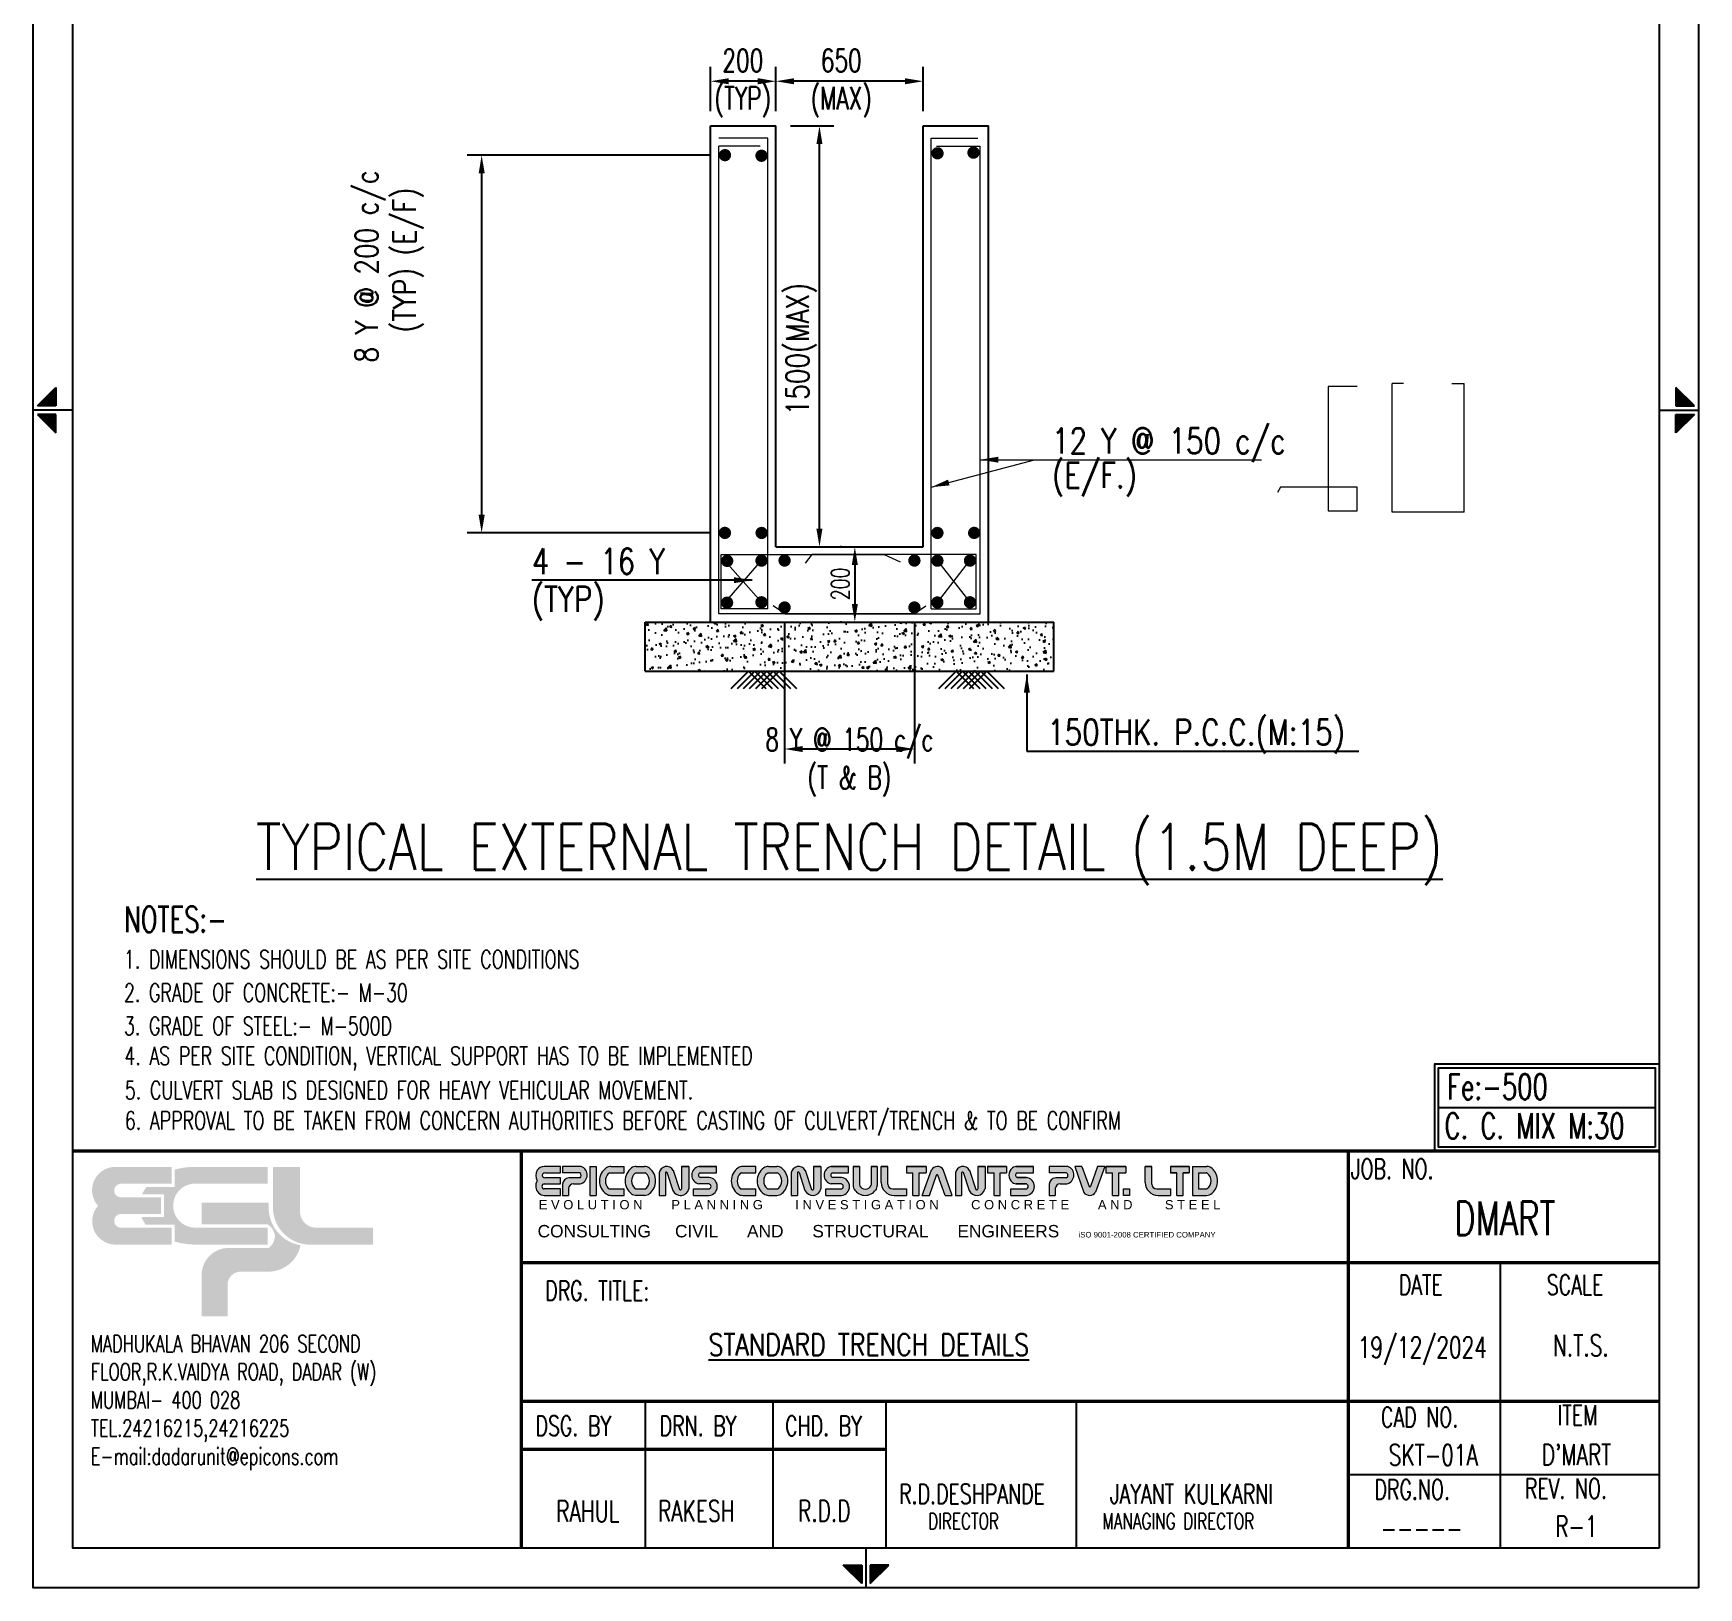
# Model space of a CAD drawing. Header units: inches. Extents: x 244185 to 267108, y -320530 to -288109.
# Drawn here: x 244185 to 267108, y -320530 to -299133 of the extents above; entities that cross this region are included whole.
import ezdxf
from ezdxf.enums import TextEntityAlignment as Align

# ---------------------------------------------------------------- set-up
doc = ezdxf.new("R2010")
doc.units = ezdxf.units.IN
doc.header["$MEASUREMENT"] = 0
doc.header["$PDMODE"] = 2
doc.linetypes.add('DASH', pattern=[0.35, 0.25, -0.1])
for name, color, linetype, lineweight in [('00 ECPL LOGO', 250, 'Continuous', 20), ('00 ELEV-2', 9, 'Continuous', 30), ('DIM', 7, 'Continuous', 13), ('PL-DRAIN CHANNEL', 190, 'Continuous', 5)]:
    doc.layers.add(name, color=color, linetype=linetype, lineweight=lineweight)
for name, color, linetype in [('3CONRED', 1, 'Continuous'), ('P.C.C.', 8, 'Continuous'), ('PCC', 8, 'Continuous'), ('PNA', 8, 'Continuous'), ('S- PILE CAP', 4, 'Continuous'), ('S-COLUMN', 1, 'Continuous'), ('S-COLUMN SIZES', 2, 'Continuous'), ('S-CONCRET LINE', 4, 'Continuous'), ('S-DIM-1', 5, 'Continuous'), ('S-P.C.C.', 8, 'Continuous'), ('S-PCC', 9, 'Continuous'), ('S-TEXT', 2, 'Continuous'), ('S-TEXT-1', 4, 'Continuous'), ('S-TITIL', 6, 'Continuous'), ('S-TITLE', 6, 'Continuous'), ('text', 7, 'Continuous'), ('TEXT (SHEET)', 4, 'Continuous'), ('TEXT NORMAL', 4, 'Continuous'), ('TITLE', 6, 'Continuous')]:
    doc.layers.add(name, color=color, linetype=linetype)
doc.styles.add('ROMANS', font='simplex.shx', dxfattribs={"width": 0.7})
doc.styles.add('SEC. TEXT', font='arial.ttf', dxfattribs={"height": 180})
doc.dimstyles.new('dim100', dxfattribs={"dimtxt": 250, "dimasz": 250, "dimexe": 200, "dimexo": 200, "dimgap": 100, "dimtad": 1, "dimdec": 0, "dimzin": 0, "dimdsep": 46, "dimtxsty": 'ROMANS', "dimcen": 0, "dimclrd": 5, "dimclre": 5, "dimclrt": 4, "dimadec": 0, "dimazin": 0, "dimtfac": 1, "dimtdec": 0, "dimtix": 1, "dimtofl": 0, "dimtmove": 2, "dimatfit": 3, "dimfxl": 0, "dimtolj": 1, "dimtzin": 0, "dimlwd": -1, "dimlwe": -1, "dimarcsym": 0})
doc.dimstyles.new('dim25', dxfattribs={"dimtxt": 250, "dimasz": 250, "dimexe": 200, "dimexo": 200, "dimgap": 100, "dimtad": 1, "dimdec": 0, "dimlfac": 0.25, "dimzin": 0, "dimdsep": 46, "dimtxsty": 'ROMANS', "dimcen": 0, "dimclrd": 5, "dimclre": 5, "dimclrt": 4, "dimadec": 0, "dimazin": 0, "dimtfac": 1, "dimtdec": 0, "dimtix": 1, "dimtofl": 0, "dimtmove": 2, "dimatfit": 3, "dimfxl": 0, "dimtolj": 1, "dimtzin": 0, "dimlwd": -1, "dimlwe": -1, "dimarcsym": 0})
doc.dimstyles.new('dim33.33', dxfattribs={"dimtxt": 250, "dimasz": 250, "dimexe": 200, "dimexo": 200, "dimgap": 100, "dimtad": 1, "dimdec": 0, "dimlfac": 0.333331, "dimzin": 0, "dimdsep": 46, "dimtxsty": 'ROMANS', "dimcen": 0, "dimclrd": 5, "dimclre": 5, "dimclrt": 4, "dimadec": 0, "dimazin": 0, "dimtfac": 1, "dimtdec": 0, "dimtix": 1, "dimtofl": 0, "dimtmove": 2, "dimatfit": 3, "dimfxl": 0, "dimtolj": 1, "dimtzin": 0, "dimlwd": -1, "dimlwe": -1, "dimarcsym": 0})
doc.dimstyles.new('dim50', dxfattribs={"dimtxt": 250, "dimasz": 250, "dimexe": 200, "dimexo": 200, "dimgap": 100, "dimtad": 1, "dimdec": 0, "dimlfac": 0.5, "dimzin": 0, "dimdsep": 46, "dimtxsty": 'ROMANS', "dimcen": 0, "dimclrd": 5, "dimclre": 5, "dimclrt": 4, "dimadec": 0, "dimazin": 0, "dimtfac": 1, "dimtdec": 0, "dimtix": 1, "dimtofl": 0, "dimtmove": 2, "dimatfit": 3, "dimfxl": 0, "dimtolj": 1, "dimtzin": 0, "dimlwd": -1, "dimlwe": -1, "dimarcsym": 0})

# ---------------------------------------------------------------- blocks, each defined once
blk = doc.blocks.new('MID')
at = {"layer": 'text'}
for p, q in [((8.94, 1.07), (4.27, 5.74)), ((4.27, 5.74), (4.27, 1.07)), ((0, 0), (10, 0)), ((4.27, 1.07), (8.94, 1.07)), ((8.94, -1.07), (4.27, -5.74)), ((4.27, -1.07), (8.94, -1.07)), ((4.27, -5.74), (4.27, -1.07))]:
    blk.add_line(p, q, dxfattribs=at)
for points in [[(4.27, 5.74), (8.94, 1.07), (4.27, 1.07)], [(4.27, -5.74), (8.94, -1.07), (4.27, -1.07)]]:
    blk.add_solid(points, dxfattribs=at)
blk = doc.blocks.new('ecpl logo')
at = {"layer": '00 ECPL LOGO'}
for color, points in [(256, [(351, -827, 0.621111), (586, -1401), (1442, -1401), (1442, -1151), (682, -1151, -0.917622), (682, -948), (1285, -948), (1285, -702), (682, -702, -0.926164), (682, -501), (1442, -501), (1442, -251), (581, -251, 0.621111), (351, -827)]), (152, [(2940, -251), (2940, -863, 0.384329), (3453, -1401), (4422, -1401), (4422, -1151), (3582, -1151, -0.414214), (3340, -908), (3340, -251)]), (140, [(1887, -779), (1887, -1102), (2862, -1102, -0.232111), (2971, -1281, -0.194401), (2883, -1450), (2269, -1450, 0.364674), (1887, -1802), (1887, -2463), (2269, -2463), (2269, -1996, -0.414214), (2462, -1802), (2899, -1802, 0.338499), (3350, -1412, -0.371272), (2877, -839), (2877, -779)])]:
    blk.add_hatch(color=color, dxfattribs=at).paths.add_polyline_path(points)
h = blk.add_hatch(color=253, dxfattribs=at)
h.dxf.hatch_style = 1
h.paths.add_polyline_path([(995, -993, 0.07148), (1056, -1106), (1486, -1106), (1486, -1356, 0.065387), (1776, -1401), (2862, -1401), (2862, -1151), (1776, -1151, -0.910826), (1742, -501), (2862, -501), (2862, -251), (1776, -251, 0.069483), (1486, -291), (1486, -546), (1071, -546, 0.072407), (1003, -657), (1329, -657), (1329, -993)])
blk = doc.blocks.new('EPICONS TITLE')
at = {"layer": '00 ECPL LOGO'}
h = blk.add_hatch(color=7, dxfattribs=at)
h.dxf.hatch_style = 1
h.paths.add_polyline_path([(678, -252), (678, -146), (414, -146, 0.261636), (303, -208, 0.285841), (304, -378, 0.344902), (324, -574, 0.204992), (418, -614), (678, -614), (678, -510), (424, -510, -1), (418, -426), (678, -426), (678, -331), (424, -331, -1), (422, -252)])
h = blk.add_hatch(color=7, dxfattribs=at)
h.dxf.hatch_style = 1
h.paths.add_polyline_path([(1011, -146), (712, -146), (712, -252), (997, -252, -0.440545), (997, -331), (816, -331, 0.414214), (712, -435), (712, -614), (810, -614), (810, -504, -0.414214), (888, -426), (997, -426, 0.757811)])
h.paths.add_polyline_path([(1254, -146), (1153, -146), (1153, -614), (1254, -614)])
h.paths.add_polyline_path([(1708, -146), (1494, -146, 0.154275), (1419, -169, 0.519672), (1419, -591, 0.154275), (1494, -614), (1708, -614), (1708, -510), (1472, -510, -0.210356), (1452, -502, -0.388707), (1452, -260, -0.210356), (1472, -252), (1708, -252)])
h.paths.add_polyline_path([(2037, -146), (1904, -146, 0.159018), (1828, -171, 0.507969), (1828, -589, 0.159018), (1904, -614), (2037, -614, 0.173791), (2119, -585, 0.472311), (2119, -175, 0.173791)])
h.paths.add_polyline_path([(2046, -252, -0.185052), (2063, -258, -0.445894), (2063, -504, -0.185052), (2046, -510), (1899, -510, -0.185052), (1882, -504, -0.445894), (1882, -258, -0.185052), (1899, -252)], flags=16)
h.paths.add_polyline_path([(2501, -209, 0.723435), (2273, -252), (2273, -614), (2374, -614), (2374, -252, -0.723435), (2399, -241), (2495, -533, 0.724077), (2751, -510), (2751, -146), (2635, -146), (2635, -509, -0.755661), (2603, -519)])
h.paths.add_polyline_path([(3198, -146), (2916, -146, 0.823713), (2916, -429), (3082, -429, -0.713272), (3082, -510), (2830, -510), (2830, -614), (3082, -614, 0.900309), (3082, -324), (2936, -324, -0.746931), (2936, -252), (3198, -252)])
h = blk.add_hatch(color=7, dxfattribs=at)
h.dxf.hatch_style = 1
h.paths.add_polyline_path([(3837, -146), (3623, -146, 0.154275), (3548, -169, 0.519672), (3548, -591, 0.154275), (3623, -614), (3837, -614), (3837, -510), (3600, -510, -0.210932), (3581, -502, -0.385278), (3580, -260, -0.212895), (3599, -252), (3837, -252)])
h.paths.add_polyline_path([(4255, -175, 0.173792), (4173, -146), (4040, -146, 0.159018), (3964, -171, 0.507969), (3964, -589, 0.159018), (4040, -614), (4173, -614, 0.173792), (4255, -585, 0.472311)])
h.paths.add_polyline_path([(4182, -252, -0.185053), (4199, -258, -0.445893), (4199, -504, -0.185053), (4182, -510), (4035, -510, -0.185053), (4017, -504, -0.445893), (4017, -258, -0.185053), (4035, -252)], flags=16)
h.paths.add_polyline_path([(4406, -252), (4406, -614), (4507, -614), (4507, -252, -0.436861), (4522, -236, -0.319738), (4534, -245), (4629, -533, 0.724077), (4884, -510), (4884, -146), (4768, -146), (4768, -509, -0.755661), (4737, -519), (4635, -209, 0.723435)])
h.paths.add_polyline_path([(5335, -146), (5053, -146, 0.823713), (5053, -429), (5219, -429, -0.713272), (5219, -510), (4967, -510), (4967, -614), (5219, -614, 0.900309), (5219, -324), (5074, -324, -0.746931), (5074, -252), (5335, -252)])
h.paths.add_polyline_path([(5509, -146), (5408, -146), (5408, -452, 0.160106), (5433, -529, 0.505303), (5772, -529, 0.160106), (5797, -452), (5797, -146), (5699, -146), (5699, -451, -0.621318), (5509, -451)])
h.paths.add_polyline_path([(5969, -146), (5862, -146), (5862, -406, 0.414214), (6070, -614), (6267, -614), (6267, -510), (6047, -510, -0.414214), (5969, -432)])
h.paths.add_polyline_path([(6589, -146), (6267, -146), (6267, -249), (6372, -249), (6372, -614), (6473, -614), (6473, -249), (6589, -249)])
h.paths.add_polyline_path([(6863, -194, 0.539211), (6672, -201), (6523, -614), (6641, -614), (6752, -289, -0.708617), (6777, -289), (6894, -614), (7006, -614)])
h.paths.add_polyline_path([(7288, -209, 0.723435), (7059, -252), (7059, -614), (7160, -614), (7160, -252, -0.723435), (7186, -241), (7282, -533, 0.724077), (7538, -510), (7538, -146), (7421, -146), (7421, -509, -0.755661), (7390, -519)])
h.paths.add_polyline_path([(7886, -146), (7579, -146), (7579, -249), (7684, -249), (7684, -614), (7785, -614), (7785, -249), (7886, -249)])
h.paths.add_polyline_path([(8321, -146), (8059, -146, 0.157568), (7983, -170, 0.511532), (7983, -404, 0.157569), (8059, -429), (8206, -429, -0.713272), (8206, -510), (7953, -510), (7953, -614), (8206, -614, 0.900308), (8206, -324), (8065, -324), (8060, -324, -0.722204), (8060, -249), (8321, -249)])
h = blk.add_hatch(color=7, dxfattribs=at)
h.dxf.hatch_style = 1
h.paths.add_polyline_path([(8875, -146), (8576, -146), (8576, -252), (8849, -252, -0.270444), (8871, -265, -0.26297), (8871, -318, -0.270444), (8849, -331), (8680, -331, 0.414214), (8576, -435), (8576, -614), (8674, -614), (8674, -504, -0.414214), (8752, -426), (8861, -426, 0.757811)])
h.paths.add_polyline_path([(9103, -146), (8990, -146), (9133, -566, 0.539211), (9324, -560), (9474, -146), (9356, -146), (9244, -471, -0.708617), (9220, -471)])
h.paths.add_polyline_path([(9814, -146), (9492, -146), (9492, -249), (9597, -249), (9597, -614), (9698, -614), (9698, -249), (9814, -249)])
h.paths.add_polyline_path([(10234, -146), (10128, -146), (10128, -406, 0.414214), (10336, -614), (10533, -614), (10533, -510), (10312, -510, -0.414214), (10234, -432)])
h.paths.add_polyline_path([(9871, -510), (9775, -510), (9775, -614), (9871, -614)])
h = blk.add_hatch(color=7, dxfattribs=at)
h.dxf.hatch_style = 1
h.paths.add_polyline_path([(10533, -146), (10533, -249), (10637, -249), (10637, -614), (10739, -614), (10739, -249), (10839, -249), (10839, -146)])
h.paths.add_polyline_path([(10890, -146), (10890, -614), (11119, -614, 0.189446), (11208, -580, 0.435754), (11208, -181, 0.189446), (11119, -146)])
h.paths.add_polyline_path([(11122, -249, -0.519112), (11122, -510), (10989, -510), (10989, -249)], flags=16)
at = {"layer": '00 ECPL LOGO', "color": 7}
for p, q in [((678, -146), (414, -146)), ((424, -252), (678, -252)), ((678, -252), (678, -146)), ((1011, -146), (712, -146)), ((712, -146), (712, -252)), ((997, -252), (712, -252)), ((1153, -146), (1254, -146)), ((1153, -146), (1153, -614)), ((1254, -146), (1254, -614)), ((1472, -252), (1708, -252)), ((1494, -146), (1708, -146)), ((1708, -252), (1708, -146)), ((1899, -252), (2046, -252)), ((1904, -146), (2037, -146)), ((2273, -252), (2273, -614)), ((2374, -252), (2374, -614)), ((2399, -241), (2495, -533)), ((2501, -209), (2603, -519)), ((2635, -146), (2751, -146)), ((2751, -146), (2635, -146)), ((2635, -146), (2635, -510)), ((2751, -146), (2751, -510)), ((2751, -252), (2751, -252)), ((2916, -146), (3198, -146)), ((3198, -146), (2916, -146)), ((2936, -252), (3198, -252)), ((3198, -252), (3198, -146)), ((3599, -252), (3837, -252)), ((3837, -146), (3623, -146)), ((3837, -252), (3837, -146)), ((4035, -252), (4182, -252)), ((4040, -146), (4173, -146)), ((4406, -252), (4406, -614)), ((4507, -252), (4507, -614)), ((4534, -245), (4629, -533)), ((4635, -209), (4737, -519)), ((4768, -146), (4884, -146)), ((4768, -146), (4884, -146)), ((4884, -146), (4768, -146)), ((4768, -146), (4768, -510)), ((4884, -146), (4884, -510)), ((4884, -252), (4884, -252)), ((5053, -146), (5335, -146)), ((5053, -146), (5335, -146)), ((5335, -146), (5053, -146)), ((5074, -252), (5335, -252)), ((5335, -252), (5335, -146)), ((5408, -146), (5509, -146)), ((5509, -146), (5408, -146)), ((5408, -146), (5408, -452)), ((5509, -146), (5509, -451)), ((5699, -146), (5797, -146)), ((5797, -146), (5699, -146)), ((5699, -146), (5699, -451)), ((5797, -146), (5797, -452)), ((5862, -146), (5969, -146)), ((5969, -146), (5862, -146)), ((5862, -406), (5862, -146)), ((5969, -432), (5969, -146)), ((6267, -146), (6589, -146)), ((6589, -146), (6267, -146)), ((6267, -146), (6267, -249)), ((6267, -249), (6372, -249)), ((6372, -614), (6372, -249)), ((6473, -614), (6473, -249)), ((6473, -249), (6589, -249)), ((6523, -614), (6672, -201)), ((6589, -146), (6589, -249)), ((7006, -614), (6863, -194)), ((7059, -252), (7059, -614)), ((7160, -252), (7160, -614)), ((7186, -241), (7282, -533)), ((7288, -209), (7390, -519)), ((7421, -146), (7538, -146)), ((7421, -146), (7538, -146)), ((7538, -146), (7421, -146)), ((7421, -146), (7538, -146)), ((7421, -146), (7421, -510)), ((7538, -146), (7538, -510)), ((7538, -252), (7538, -252)), ((7579, -146), (7886, -146)), ((7886, -146), (7579, -146)), ((7579, -146), (7886, -146)), ((7579, -146), (7886, -146)), ((7886, -146), (7579, -146)), ((7579, -146), (7579, -249)), ((7579, -249), (7684, -249)), ((7579, -249), (7684, -249)), ((7684, -614), (7684, -249)), ((7785, -614), (7785, -249)), ((7785, -249), (7886, -249)), ((7785, -249), (7886, -249)), ((7886, -146), (7886, -249)), ((8040, -146), (8321, -146)), ((8040, -146), (8321, -146)), ((8321, -146), (8059, -146)), ((8060, -249), (8321, -249)), ((8321, -252), (8321, -146)), ((8875, -146), (8576, -146)), ((8576, -146), (8576, -252)), ((8849, -252), (8576, -252)), ((9103, -146), (8990, -146)), ((9103, -146), (8990, -146)), ((8990, -146), (9133, -566)), ((9103, -146), (9220, -471)), ((9356, -146), (9244, -471)), ((9474, -146), (9324, -560)), ((9474, -146), (9356, -146)), ((9408, -146), (9356, -146)), ((9474, -146), (9356, -146)), ((9492, -146), (9814, -146)), ((9814, -146), (9492, -146)), ((9492, -146), (9814, -146)), ((9492, -146), (9814, -146)), ((9492, -146), (9814, -146)), ((9492, -146), (9492, -249)), ((9492, -249), (9597, -249)), ((9492, -249), (9597, -249)), ((9597, -614), (9597, -249)), ((9698, -614), (9698, -249)), ((9698, -249), (9814, -249)), ((9698, -249), (9814, -249)), ((9814, -146), (9814, -249)), ((10128, -146), (10234, -146)), ((10234, -146), (10128, -146)), ((10128, -406), (10128, -146)), ((10234, -432), (10234, -146)), ((10533, -146), (10839, -146)), ((10839, -146), (10533, -146)), ((10533, -146), (10533, -249)), ((10533, -249), (10637, -249)), ((10637, -249), (10533, -249)), ((10637, -614), (10637, -249)), ((10739, -614), (10739, -249)), ((10739, -249), (10839, -249)), ((10739, -249), (10839, -249)), ((10839, -249), (10739, -249)), ((10839, -146), (10839, -249)), ((10890, -146), (11119, -146)), ((10890, -146), (10890, -614)), ((10989, -249), (10989, -510)), ((10989, -249), (11113, -249)), ((418, -426), (678, -426)), ((678, -510), (418, -510)), ((678, -331), (424, -331)), ((678, -426), (678, -331)), ((678, -614), (678, -510)), ((712, -435), (712, -614)), ((810, -504), (810, -614)), ((997, -331), (816, -331)), ((888, -426), (997, -426)), ((1472, -510), (1708, -510)), ((1708, -614), (1708, -510)), ((1899, -510), (2046, -510)), ((2751, -510), (2751, -510)), ((2830, -614), (2830, -510)), ((2830, -510), (3082, -510)), ((3082, -429), (2916, -429)), ((3082, -324), (2936, -324)), ((3600, -510), (3837, -510)), ((3837, -614), (3837, -510)), ((4035, -510), (4182, -510)), ((4967, -614), (4967, -510)), ((4967, -510), (5219, -510)), ((4967, -510), (5219, -510)), ((5219, -429), (5053, -429)), ((5219, -324), (5074, -324)), ((6047, -510), (6267, -510)), ((6267, -510), (6267, -614)), ((6641, -614), (6752, -289)), ((6894, -614), (6777, -289)), ((7538, -510), (7538, -510)), ((7953, -614), (7953, -510)), ((7953, -510), (8206, -510)), ((7953, -510), (8206, -510)), ((7953, -510), (8206, -510)), ((8206, -429), (8040, -429)), ((8059, -429), (8194, -429)), ((8206, -324), (8060, -324)), ((8065, -324), (8206, -324)), ((8576, -435), (8576, -614)), ((8674, -504), (8674, -614)), ((8849, -331), (8680, -331)), ((8752, -426), (8861, -426)), ((10312, -510), (10533, -510)), ((10533, -510), (10533, -614)), ((10989, -510), (11113, -510)), ((418, -614), (678, -614)), ((712, -614), (810, -614)), ((1153, -614), (1254, -614)), ((1494, -614), (1708, -614)), ((2037, -614), (1904, -614)), ((2273, -614), (2374, -614)), ((2614, -614), (2635, -614)), ((2635, -614), (2635, -614)), ((2830, -614), (3082, -614)), ((2830, -614), (3082, -614)), ((3623, -614), (3837, -614)), ((4040, -614), (4173, -614)), ((4406, -614), (4507, -614)), ((4406, -614), (4507, -614)), ((4406, -614), (4507, -614)), ((4967, -614), (5219, -614)), ((4967, -614), (5219, -614)), ((4967, -614), (5219, -614)), ((6070, -614), (6267, -614)), ((6070, -614), (6267, -614)), ((6372, -614), (6473, -614)), ((6372, -614), (6473, -614)), ((6523, -614), (6641, -614)), ((6589, -614), (6641, -614)), ((6894, -614), (7006, -614)), ((6894, -614), (7006, -614)), ((7059, -614), (7160, -614)), ((7059, -614), (7160, -614)), ((7059, -614), (7160, -614)), ((7684, -614), (7785, -614)), ((7684, -614), (7785, -614)), ((7684, -614), (7785, -614)), ((7684, -614), (7785, -614)), ((7953, -614), (8206, -614)), ((7953, -614), (8206, -614)), ((7953, -614), (8206, -614)), ((7953, -614), (8206, -614)), ((7953, -614), (8206, -614)), ((8576, -614), (8674, -614)), ((9597, -614), (9698, -614)), ((9597, -614), (9698, -614)), ((9597, -614), (9698, -614)), ((10336, -614), (10533, -614)), ((10336, -614), (10533, -614)), ((10637, -614), (10739, -614)), ((10637, -614), (10739, -614)), ((10637, -614), (10739, -614)), ((10637, -614), (10739, -614)), ((10653, -614), (10739, -614)), ((10653, -614), (10739, -614)), ((10653, -614), (10739, -614)), ((10653, -614), (10739, -614)), ((10890, -614), (11119, -614))]:
    blk.add_line(p, q, dxfattribs=at)
blk.add_lwpolyline([(9775, -510), (9871, -510), (9871, -614), (9775, -614)], close=True, dxfattribs=at)
for centre, radius, start, end in [((439, -292), 160, 148.648, 212.4563), ((414, -276), 130, 90, 148.648), ((423, -291), 39.6, 88.7637, 271.2363), ((965, -284), 146, 282.7188, 71.3398), ((961, -291), 53.7, 312.4487, 47.5513), ((1567, -380), 257, 125.0807, 234.9193), ((1584, -381), 179, 137.5171, 222.4829), ((1494, -276), 130, 90, 125.0807), ((1472, -278), 26, 90, 137.5171), ((1981, -380), 259, 126.1417, 233.8583), ((1992, -381), 165, 131.9364, 228.0636), ((1904, -276), 130, 90, 126.1417), ((1899, -278), 26, 90, 131.9364), ((2037, -276), 130, 50.5638, 90), ((2046, -278), 26, 48.0636, 90), ((1953, -381), 165, 311.9364, 48.0636), ((1951, -380), 265, 309.4362, 50.5638), ((2394, -268), 122, 28.75, 172.2831), ((2388, -251), 14.5, 40.0191, 183.5523), ((2944, -287), 144, 101.0425, 258.9575), ((2947, -288), 37.6, 106.4856, 253.5144), ((3696, -380), 257, 125.0807, 234.9193), ((3714, -381), 180, 138.0741, 222.3563), ((3623, -276), 130, 90, 125.0807), ((3599, -278), 26, 90, 138.0741), ((4116, -380), 259, 126.1417, 233.8583), ((4127, -381), 165, 131.9364, 228.0636), ((4040, -276), 130, 90, 126.1417), ((4035, -278), 26, 90, 131.9364), ((4173, -276), 130, 50.5638, 90), ((4182, -278), 26, 48.0636, 90), ((4089, -381), 165, 311.9364, 48.0636), ((4087, -380), 265, 309.4362, 50.5638), ((4527, -268), 122, 28.75, 172.2831), ((4522, -251), 14.5, 89.1577, 183.5523), ((4522, -249), 13, 18.2334, 89.1577), ((5081, -287), 144, 101.0425, 258.9575), ((5084, -288), 37.6, 106.4856, 253.5144), ((6770, -260), 114, 35.166, 148.5022), ((7181, -268), 122, 28.75, 172.2831), ((7175, -251), 14.5, 40.0191, 183.5523), ((8067, -287), 144, 125.818, 234.182), ((8059, -276), 130, 90, 125.818), ((8072, -286), 39.3, 108.3261, 238.1957), ((8849, -278), 26, 29.4672, 90), ((8829, -284), 146, 282.7188, 71.3398), ((8824, -291), 53.7, 330.5328, 29.4672), ((11113, -275), 26, 51.4816, 90), ((11119, -276), 130, 47.0907, 90), ((11030, -380), 160, 308.5184, 51.4816), ((11023, -380), 272, 312.9093, 47.0907), ((439, -464), 160, 147.5437, 223.6612), ((421, -468), 42.1, 94.0242, 265.9758), ((816, -435), 104, 90, 180), ((888, -504), 78, 90, 180), ((1472, -484), 26, 222.4829, 270), ((1899, -484), 26, 228.0636, 270), ((2046, -484), 26, 270, 311.9364), ((2619, -479), 135, 203.2219, 346.755), ((2618, -510), 17.1, 214.0796, 357.6127), ((3067, -469), 146, 276.006, 83.994), ((3068, -470), 43.1, 289.0016, 70.9984), ((3600, -484), 26, 222.3563, 270), ((4035, -484), 26, 228.0636, 270), ((4182, -484), 26, 270, 311.9364), ((4753, -479), 135, 203.2219, 346.8516), ((4751, -510), 17.1, 214.0796, 357.6127), ((5204, -469), 146, 276.006, 83.994), ((5205, -470), 43.1, 289.0016, 70.9984), ((5538, -452), 130, 180, 216.3848), ((5602, -404), 210, 216.3848, 323.6152), ((5604, -405), 106, 206.2931, 333.7069), ((5667, -452), 130, 323.6152, 0), ((6070, -406), 208, 180, 270), ((6047, -432), 78, 180, 270), ((6764, -294), 13, 19.7665, 161.0546), ((7406, -479), 135, 203.2219, 346.755), ((7404, -510), 17.1, 214.0796, 357.6127), ((8059, -299), 130, 234.182, 270), ((8065, -298), 26, 238.1957, 270), ((8190, -469), 146, 276.006, 83.994), ((8192, -470), 43.1, 289.0016, 70.9984), ((8680, -435), 104, 90, 180), ((8752, -504), 78, 90, 180), ((8849, -305), 26, 270, 330.5328), ((9232, -467), 13, 199.7665, 341.0546), ((10336, -406), 208, 180, 270), ((10312, -432), 78, 180, 270), ((11113, -484), 26, 270, 308.5184), ((418, -484), 130, 223.6612, 270), ((1494, -484), 130, 234.9193, 270), ((1904, -484), 130, 233.8583, 270), ((2037, -484), 130, 270, 309.4362), ((3623, -484), 130, 234.9193, 270), ((4040, -484), 130, 233.8583, 270), ((4173, -484), 130, 270, 309.4362), ((9227, -500), 114, 215.166, 328.5022), ((11119, -484), 130, 270, 312.9093)]:
    blk.add_arc(centre, radius, start, end, dxfattribs=at)
at = {"layer": '00 ECPL LOGO', "color": 7, "attachment_point": 1, "style": 'SEC. TEXT'}
for s, insert, char_height, width in [('E V O L U T I O N        P L A N N I N G         I N V E S T I G A T I O N         C O N C R E T E        A N D         S T E E L', (328, -689), 150, 445502.26), ('CONSULTING     CIVIL      AND      STRUCTURAL      ENGINEERS', (309, -1092), 200, 495763.22), ('iSO 9001-2008 CERTIFIED COMPANY', (9049, -1204), 90, 434288.5)]:
    blk.add_mtext(s, dxfattribs=dict(at, insert=insert, char_height=char_height, width=width))
blk = doc.blocks.new('A4')
at = {"layer": '3CONRED'}
blk.add_line((260538, -2522), (256855, -2522), dxfattribs=at)
at = {"layer": 'PNA', "color": 5}
for p, q in [((258658, -3392), (258658, -8)), ((248525, -3392), (248525, -1653)), ((250040, -3392), (250040, -1653)), ((251377, -3392), (251377, -1653)), ((253633, -3392), (253633, -1653))]:
    blk.add_line(p, q, dxfattribs=at)
at = {"layer": 'PNA', "color": 4}
blk.add_lwpolyline([(261008, -3862), (241268, -3862), (241268, 24056), (261008, 24056)], close=True, dxfattribs=at)
at = {"layer": 'PNA', "color": 3}
blk.add_lwpolyline([(260538, -3392), (241738, -3392), (241738, 23586), (260538, 23586)], close=True, dxfattribs=at)
at = {"layer": 'PNA', "color": 1, "const_width": 37.6}
for points in [[(241738, 1314), (260538, 1314)], [(247053, -3392), (247053, 1314)], [(256855, -3392), (256855, 1314)], [(247053, -8), (260538, -8)], [(247053, -1653), (260538, -1653)], [(247053, -2221), (251377, -2221)]]:
    blk.add_lwpolyline(points, dxfattribs=at)
at = {"layer": '00 ELEV-2'}
for name, p, xscale, yscale, zscale in [('ecpl logo', (241755, 1327), 0.8004648938681199, 0.8004648938681199, 0.8004648938681199), ('EPICONS TITLE', (247019, 1239), 0.733626075230132, 0.733626075230132, 0.733626075230132)]:
    blk.add_blockref(name, p, dxfattribs=dict(at, xscale=xscale, yscale=yscale, zscale=zscale))
at = {"layer": 'TEXT (SHEET)', "color": 4, "yscale": 47, "zscale": 47}
for p, xscale in [((241738, 10097), -47), ((260538, 10097), 47)]:
    blk.add_blockref('MID', p, dxfattribs=dict(at, xscale=xscale))
at = {"layer": 'TEXT (SHEET)', "color": 4, "xscale": 47, "yscale": 47, "zscale": 47, "rotation": 270}
blk.add_blockref('MID', (251138, -3392), dxfattribs=at)
at = {"layer": 'S-TEXT-1', "insert": (241951, -870, 5), "char_height": 200, "width": 3988.61, "attachment_point": 1, "style": 'ROMANS'}
blk.add_mtext('MADHUKALA BHAVAN 206 SECOND FLOOR,R.K.VAIDYA ROAD, DADAR (W) MUMBAI- 400 028 TEL.24216215,24216225\\PE-mail:dadarunit@epicons.com ', dxfattribs=at)
at = {"layer": 'TEXT (SHEET)', "style": 'ROMANS', "width": 0.7}
for s, height, p in [(' JOB. NO.', 235, (256773, 986)), ('DATE', 235, (257454, -389)), ('SCALE', 235, (259208, -389)), (' DRG. TITLE:', 235, (247223, -458)), ('CAD NO.', 235, (257242, -1958)), ('ITEM', 235, (259336, -1934)), (' DRG.NO.', 235, (257052, -2816)), (' REV. NO.', 235, (258835, -2804)), ('DIRECTOR', 188, (251875, -3168)), (' MANAGING DIRECTOR', 188, (253851, -3168))]:
    blk.add_text(s, height=height, dxfattribs=at).set_placement(p)
at = {"layer": 'TEXT NORMAL', "style": 'ROMANS', "width": 0.7}
for s, p in [(' DSG. BY', (247108, -2061)), (' DRN. BY', (248579, -2061)), (' CHD. BY', (250066, -2061))]:
    blk.add_text(s, height=235, dxfattribs=at).set_placement(p)
at = {"layer": 'TITLE', "color": 4, "style": 'ROMANS', "width": 0.7}
for s, p in [('R.D.DESHPANDE', (251531, -2868)), (' JAYANT KULKARNI', (253918, -2868))]:
    blk.add_text(s, height=235, dxfattribs=at).set_placement(p)
blk = doc.blocks.new('*D254')
at = {"layer": 'Defpoints', "color": 0}
for p in [(254407, -300407), (255006, -300407), (254407, -306202)]:
    blk.add_point(p, dxfattribs=at)
at = {"layer": 'S-DIM-1', "color": 5, "linetype": 'ByBlock', "ltscale": 20}
for p, q in [((254607, -300407), (255206, -300407)), ((255006, -305952), (255006, -300657)), ((254607, -306202), (255206, -306202))]:
    blk.add_line(p, q, dxfattribs=at)
at = {"layer": 'S-DIM-1', "color": 5}
for points in [[(255047, -300657), (254964, -300657), (255006, -300407)], [(254964, -305952), (255047, -305952), (255006, -306202)]]:
    blk.add_solid(points, dxfattribs=at)
at = {"layer": 'S-DIM-1', "color": 4, "lineweight": -2, "insert": (254757, -303480), "char_height": 300, "attachment_point": 5, "rotation": 90, "style": 'ROMANS'}
blk.add_mtext('\\A1;\\H1.0417x;\\W0.8;1500(MAX)', dxfattribs=at)
blk = doc.blocks.new('*D255')
at = {"layer": 'Defpoints', "color": 0}
for p in [(253506, -299793), (253506, -300407), (254407, -300407)]:
    blk.add_point(p, dxfattribs=at)
at = {"layer": 'S-DIM-1', "color": 5, "linetype": 'ByBlock', "ltscale": 20}
for p, q in [((253506, -300207), (253506, -299593)), ((254407, -300207), (254407, -299593)), ((254157, -299793), (253756, -299793))]:
    blk.add_line(p, q, dxfattribs=at)
at = {"layer": 'S-DIM-1', "color": 5}
for points in [[(253756, -299751), (253756, -299835), (253506, -299793)], [(254157, -299835), (254157, -299751), (254407, -299793)]]:
    blk.add_solid(points, dxfattribs=at)
at = {"layer": 'S-DIM-1', "color": 4, "lineweight": -2, "insert": (253951, -299819), "char_height": 250, "attachment_point": 5, "style": 'ROMANS'}
blk.add_mtext('\\A1;\\H1.25x;200\\P(TYP)', dxfattribs=at)
blk = doc.blocks.new('*D256')
at = {"layer": 'Defpoints', "color": 0}
for p in [(255508, -306202), (255493, -307237), (255508, -307237)]:
    blk.add_point(p, dxfattribs=at)
at = {"layer": 'S-COLUMN', "color": 5}
for p, q in [((255308, -306202), (255293, -306202)), ((255493, -306452), (255493, -306987)), ((255308, -307237), (255293, -307237))]:
    blk.add_line(p, q, dxfattribs=at)
for points in [[(255534, -306452), (255451, -306452), (255493, -306202)], [(255451, -306987), (255534, -306987), (255493, -307237)]]:
    blk.add_solid(points, dxfattribs=at)
at = {"layer": 'S-COLUMN', "color": 4, "insert": (255292, -306712), "char_height": 250, "attachment_point": 5, "rotation": 90, "style": 'ROMANS'}
blk.add_mtext('\\A1;{\\A1;200}', dxfattribs=at)
blk = doc.blocks.new('*D257')
at = {"layer": 'Defpoints', "color": 0}
for p in [(254526, -307037), (256313, -307037), (254526, -308985)]:
    blk.add_point(p, dxfattribs=at)
at = {"layer": 'S-DIM-1', "color": 5}
for p, q in [((254526, -307237), (254526, -309185)), ((256313, -307237), (256313, -309185)), ((256063, -308985), (254776, -308985))]:
    blk.add_line(p, q, dxfattribs=at)
for points in [[(254776, -308944), (254776, -309027), (254526, -308985)], [(256063, -309027), (256063, -308944), (256313, -308985)]]:
    blk.add_solid(points, dxfattribs=at)
at = {"layer": 'S-DIM-1', "color": 4, "insert": (255419, -309168), "char_height": 250, "attachment_point": 5, "style": 'ROMANS'}
blk.add_mtext('\\A1;{\\H1.25x;8 Y @ 150 c/c \\P(T & B)}', dxfattribs=at)
blk = doc.blocks.new('*D258')
at = {"layer": 'Defpoints', "color": 0}
for p in [(253705, -300810), (250356, -306010), (253704, -306010)]:
    blk.add_point(p, dxfattribs=at)
at = {"layer": 'S-DIM-1', "color": 5, "linetype": 'ByBlock', "ltscale": 20}
for p, q in [((253505, -300810), (250156, -300810)), ((250356, -301060), (250356, -305760)), ((253504, -306010), (250156, -306009))]:
    blk.add_line(p, q, dxfattribs=at)
at = {"layer": 'S-DIM-1', "color": 5}
for points in [[(250398, -301060), (250315, -301060), (250356, -300810)], [(250314, -305760), (250398, -305760), (250356, -306010)]]:
    blk.add_solid(points, dxfattribs=at)
at = {"layer": 'S-DIM-1', "color": 4, "lineweight": -2, "insert": (249085, -302341), "char_height": 300, "attachment_point": 5, "rotation": 89.9932, "style": 'ROMANS'}
blk.add_mtext('\\A1;{\\H1.0417x;\\W0.8;8 Y @ 200 c/c\\P (TYP) (E/F)}', dxfattribs=at)
blk = doc.blocks.new('*D259')
at = {"layer": 'Defpoints', "color": 0}
for p in [(254406, -299793), (254406, -300407), (256432, -300403)]:
    blk.add_point(p, dxfattribs=at)
at = {"layer": 'S-DIM-1', "color": 5, "linetype": 'ByBlock', "ltscale": 20}
for p, q in [((254406, -300207), (254406, -299593)), ((256432, -300203), (256432, -299593)), ((256182, -299793), (254656, -299793))]:
    blk.add_line(p, q, dxfattribs=at)
at = {"layer": 'S-DIM-1', "color": 5}
for points in [[(254656, -299751), (254656, -299835), (254406, -299793)], [(256182, -299835), (256182, -299751), (256432, -299793)]]:
    blk.add_solid(points, dxfattribs=at)
at = {"layer": 'S-DIM-1', "color": 4, "lineweight": -2, "insert": (255306, -299819), "char_height": 250, "attachment_point": 5, "style": 'ROMANS'}
blk.add_mtext('\\A1;\\H1.25x;650\\P(MAX)', dxfattribs=at)
blk = doc.blocks.new('UU')
at = {"layer": 'PL-DRAIN CHANNEL', "color": 5, "linetype": 'ByBlock', "ltscale": 20}
for p, q in [((268787, -307125, -246), (268787, -300687, -275)), ((269355, -300687, -268), (268787, -300687, -275)), ((271782, -300687, -266), (272386, -300687, -273)), ((272388, -307125, -246), (272387, -300687, -273)), ((272388, -307125, -343), (268787, -307125, -343))]:
    blk.add_line(p, q, dxfattribs=at)

msp = doc.modelspace()

# ---------------------------------------------------------------- hatches: boundary and pattern name
at = {"layer": 'PCC'}
h = msp.add_hatch(dxfattribs=at)
h.set_pattern_fill('AR-CONC', color=8, scale=45, style=0)
h.set_pattern_definition([(50, (-4381046.74, 795468.03), (322.767082, -28.238461), [33.75, -371.25]), (355, (-4381046.74, 795468.03), (-62.4381, 338.48646), [27, -297]), (100.4514, (-4381019.85, 795465.67), (260.329222, 310.247794), [28.683085, -315.51395]), (46.1842, (-4381046.74, 795558.03), (480.258472, -74.483556), [50.625, -556.875]), (96.6356, (-4381006.7, 795551.8), (420.598217, 438.35304), [43.02463, -473.27085]), (351.1842, (-4381046.74, 795558.03), (420.597875, 438.35337), [40.5, -445.5]), (21, (-4381001.74, 795535.53), (268.608173, -181.178501), [33.75, -371.25]), (326, (-4381001.74, 795535.53), (109.4919, 326.31752), [27, -297]), (71.4514, (-4380979.36, 795520.43), (378.100183, 145.138724), [28.683085, -315.51395]), (37.5, (-4381046.74, 795468.03), (5.471935, 149.8022342), [0, -293.4, 0, -301.5, 0, -298.125]), (7.5, (-4381046.74, 795468.03), (118.381292, 177.4852703), [0, -171.9, 0, -286.65, 0, -113.625]), (327.5, (-4381147.09, 795468.03), (240.2200963, -10.1496923), [0, -112.5, 0, -351, 0, -465.75]), (317.5, (-4381192.1, 795468.03), (262.433776, 45.047242), [0, -146.25, 0, -233.1, 0, -330.75])])
h.paths.add_polyline_path([(258232.4, -307237.3), (252606.2, -307237.3), (252606.2, -307912.3), (258232.4, -307912.3)])

# ---------------------------------------------------------------- linework, layer by layer
at = {"layer": 'P.C.C.'}
for points, elevation in [([(253791.5, -308151), (254030.1, -307912.3), (254268.7, -308151)], -262.6), ([(253875.8, -308151), (254114.5, -307912.3), (254353.1, -308151)], -262.6), ([(253960.2, -308151), (254198.8, -307912.3), (254437.5, -308151)], -262.6), ([(254044.6, -308151), (254283.2, -307912.3), (254521.9, -308151)], -262.6), ([(254129, -308151), (254367.6, -307912.3), (254606.2, -308151)], -262.6), ([(254213.3, -308151), (254452, -307912.3), (254690.6, -308151)], -262.6), ([(256651.2, -308151), (256889.8, -307912.3), (257128.5, -308151)], -250.8), ([(256735.6, -308151), (256974.2, -307912.3), (257212.9, -308151)], -250.8), ([(256820, -308151), (257058.6, -307912.3), (257297.2, -308151)], -250.8), ([(256904.3, -308151), (257143, -307912.3), (257381.6, -308151)], -250.8), ([(256988.7, -308151), (257227.3, -307912.3), (257466, -308151)], -250.8), ([(257073.1, -308151), (257311.7, -307912.3), (257550.4, -308151)], -250.8)]:
    msp.add_lwpolyline(points, dxfattribs=dict(at, elevation=elevation))
at = {"layer": 'PL-DRAIN CHANNEL', "color": 5, "linetype": 'ByBlock', "ltscale": 20}
for p, q in [((253619.2, -307124.8, -245.7), (253619.8, -300687.1, -275.1)), ((254294.7, -300574.5, -266.5), (253621.2, -300574.5, -275)), ((254189.3, -300687.1, -267.8), (253621.2, -300687.1, -275)), ((254294.7, -307053.6, -266.5), (254294.7, -300574.5, -266.5)), ((256544.7, -307053.6, -266.5), (256544.7, -300574.5, -264.2)), ((256544.7, -300574.5, -264.2), (257183.8, -300574.5, -272.8)), ((256615.7, -300687.1, -265.5), (257219.6, -300687.1, -273.2)), ((257220.1, -307124.8, -245.7), (257219.6, -300687.1, -273.2)), ((253703.6, -306970.7, -1004.5), (254207.5, -306392, -1023.3)), ((253704.4, -306396, -1004.5), (254207.2, -306965, -1023.3)), ((256629, -306967.5, -1023.3), (257078, -306392, -1023.3)), ((256629.7, -306392.8, -1023.3), (257077.8, -306965, -1023.3)), ((256308.6, -307124.8, -342.5), (253619.2, -307124.8, -342.5)), ((254530.7, -307124.8, -342.5), (254368.6, -307013.3, -1023.3)), ((254530.7, -307124.8, -342.5), (257220.1, -307124.8, -342.5)), ((256308.6, -307124.8, -342.5), (256470.8, -307013.3, -1023.3))]:
    msp.add_line(p, q, dxfattribs=at)
at = {"layer": 'PL-DRAIN CHANNEL', "color": 5, "linetype": 'ByBlock', "ltscale": 20, "const_width": 84.4}
for points, elevation in [([(253662.6, -300810, 1), (253747, -300810, 1)], -1023.3), ([(254165.7, -300818.9, 1), (254250.1, -300818.9, 1)], -1023.3), ([(256673.6, -300784.7, -1), (256589.3, -300784.7, -1)], -1021), ([(257168, -300775.8, -1), (257083.6, -300775.8, -1)], -1021), ([(253662, -306009.9, 1), (253746.4, -306009.9, 1)], -1023.3), ([(254167.4, -306010.7, 1), (254251.8, -306010.7, 1)], -1023.3), ([(256671.9, -306010.7, -1), (256587.6, -306010.7, -1)], -1023.3), ([(257177.4, -306009.9, -1), (257093, -306009.9, -1)], -1023.3), ([(253777.5, -306396, -1), (253693.1, -306396, -1)], -1004.5), ([(254249.7, -306392, -1), (254165.3, -306392, -1)], -1023.3), ([(254567.7, -306390.9, -1), (254483.3, -306390.9, -1)], -1023.3), ([(256355, -306390.9, -1), (256270.6, -306390.9, -1)], -1023.3), ([(256671.9, -306392.8, -1), (256587.6, -306392.8, -1)], -1023.3), ([(257120.2, -306392, -1), (257035.8, -306392, -1)], -1023.3), ([(253776.7, -306970.7, -1), (253692.3, -306970.7, -1)], -1004.5), ([(254249.4, -306965, -1), (254165, -306965, -1)], -1023.3), ([(256671.1, -306967.5, -1), (256586.8, -306967.5, -1)], -1023.3), ([(257120, -306965, -1), (257035.6, -306965, -1)], -1023.3), ([(254567.8, -307037.3, -1), (254483.4, -307037.3, -1)], -1023.3), ([(256355.1, -307037.3, -1), (256270.7, -307037.3, -1)], -1023.3)]:
    msp.add_lwpolyline(points, format="xyb", close=True, dxfattribs=dict(at, elevation=elevation))
at = {"layer": 'PL-DRAIN CHANNEL', "color": 5, "linetype": 'ByBlock', "ltscale": 20}
for points, elevation in [([(262407.6, -303994.9), (262006.2, -303994.9), (262006.2, -305705), (262407.6, -305705), (262407.6, -305379.3), (261351.8, -305379.3), (261310.5, -305453.1)], -1023.3), ([(254294.7, -307053.6), (253653.4, -307056.7), (253653.4, -306309.4), (255898.8, -306306.2), (256117.2, -306409.6)], -266.5), ([(256544.7, -307053.6), (257165.2, -307053.6), (257165.2, -306309.4), (254902.2, -306306.2), (254808.8, -306427.6)], -266.5)]:
    msp.add_lwpolyline(points, dxfattribs=dict(at, elevation=elevation))
at = {"layer": 'S-CONCRET LINE', "color": 4, "ltscale": 500}
for p, q in [((253506.3, -307237.3, -266.5), (253506.7, -300407, -1044.6)), ((253506.7, -300407, -1044.6), (254407.2, -300407, -266.5)), ((254407.2, -306202.3, -266.5), (254407.2, -300407, -266.5)), ((256432.2, -306202.3, -266.5), (256432.2, -300407, 490.3)), ((256432.2, -300407, -266.5), (257332.6, -300407, 511.7)), ((257332.6, -307237.3, -245.2), (257332.6, -300407, 511.7)), ((254407.2, -306202.3, -266.5), (256432.2, -306202.3, -266.5)), ((252606.3, -307237.3, -270.2), (258232.4, -307237.3, -247)), ((253506.3, -307237.3, -266.5), (257332.6, -307237.3, -245.2))]:
    msp.add_line(p, q, dxfattribs=at)
at = {"layer": 'S-P.C.C.', "linetype": 'DASH', "ltscale": 400}
msp.add_line((253506.7, -300407, -287.8), (254407.2, -300407, -266.5), dxfattribs=at)
at = {"layer": 'S-PCC', "color": 8}
for p, q in [((252606.2, -307912.3, -265.4), (252606.3, -307237.3, -266.6)), ((252606.3, -307237.3, -270.2), (258232.4, -307237.3, -247)), ((258232.5, -307912.3, -256.3), (258232.4, -307237.3, -259)), ((252606.2, -307912.3, -270.2), (258232.5, -307912.3, -247))]:
    msp.add_line(p, q, dxfattribs=at)
at = {"layer": 'TITLE', "color": 2}
msp.add_line((263528.9, -313918.7, 0), (266508.9, -313918.7, 0), dxfattribs=at)
at = {"layer": 'TITLE', "color": 2, "elevation": 0}
for points in [[(266562.7, -314519.7), (263475.1, -314519.7), (263475.1, -313317.8), (266562.7, -313317.8)], [(266508.9, -314465.9), (263528.9, -314465.9), (263528.9, -313371.6), (266508.9, -313371.6)]]:
    msp.add_lwpolyline(points, close=True, dxfattribs=at)

# ---------------------------------------------------------------- block references
at = {"xscale": 1.161290323361754, "yscale": 1.161290323361754, "zscale": 1.161290323361754}
msp.add_blockref('A4', (-35998.1, -316045.4, 0), dxfattribs=at)
at = {"layer": 'S- PILE CAP', "color": 5, "xscale": 0.275, "yscale": 0.275, "zscale": 0.275}
msp.add_blockref('UU', (188972.1, -221266.7, 70), dxfattribs=at)

# ---------------------------------------------------------------- texts
at = {"layer": 'S-TEXT', "style": 'ROMANS', "width": 0.7}
for s, height, p in [('DMART', 464.52, (263745.9, -315676.8, 0)), ('19/12/2024', 290.32, (262415.7, -317365.2, 0)), ('N.T.S.', 290.32, (265102.2, -317341.4, 0)), ('SKT-01A', 290.32, (262841.3, -318847.6, 0)), ("D'MART", 290.32, (264946.5, -318842.8, 0)), ('RAKESH', 290.32, (252782.3, -319619.5, 0)), ('R.D.D', 290.32, (254709.6, -319617.1, 0)), ('RAHUL', 290.32, (251381.1, -319621.8, 0)), ('R-1', 290.32, (265132.9, -319831, 0)), ('-----', 290.32, (262729.8, -319856.6, 0))]:
    msp.add_text(s, height=height, dxfattribs=at).set_placement(p)
at = {"layer": 'S-TEXT-1', "style": 'ROMANS'}
for s, height, width, p in [('12 Y @ 150 c/c', 351.563, 0.8, (258207, -304743, -1023.3)), ('(E/F.)', 351.56, 0.8, (258207, -305215.6, -1023.3)), ('4 - 16 Y', 351.56, 0.8, (251046.7, -306401.2, -1023.3)), ('(TYP)', 351.56, 0.8, (251046.7, -306921.5, -1023.3)), ('1. DIMENSIONS SHOULD BE AS PER SITE CONDITIONS', 250, 0.7, (245432.4, -311879.9, 0)), ('2. GRADE OF CONCRETE:- M-30', 250, 0.7, (245432.4, -312338.4, 0)), ('3. GRADE OF STEEL:- M-500D', 250, 0.7, (245432.4, -312796.9, 0)), ('4. AS PER SITE CONDITION, VERTICAL SUPPORT HAS TO BE IMPLEMENTED', 250, 0.7, (245438.8, -313207.9, 0)), ('5. CULVERT SLAB IS DESIGNED FOR HEAVY VEHICULAR MOVEMENT.', 250, 0.7, (245445.3, -313681.7, 0)), ('6. APPROVAL TO BE TAKEN FROM CONCERN AUTHORITIES BEFORE CASTING OF CULVERT/TRENCH & TO BE CONFIRM', 250, 0.7, (245445.3, -314098.9, 0))]:
    msp.add_text(s, height=height, dxfattribs=dict(at, width=width)).set_placement(p, align=Align.MIDDLE_LEFT)
at = {"layer": 'S-TEXT-1', "style": 'ROMANS', "width": 0.8}
msp.add_text('150THK. P.C.C.(M:15)', height=351.563, dxfattribs=at).set_placement((260188.6, -308928.4, -1023.3), align=Align.CENTER)
at = {"layer": 'S-TEXT-1', "color": 6, "style": 'ROMANS', "width": 0.7}
msp.add_text('NOTES:-', height=350, dxfattribs=at).set_placement((245432.4, -311329.4, 0), align=Align.MIDDLE_LEFT)
at = {"layer": 'S-TITIL', "ltscale": 0.05, "style": 'ROMANS', "width": 0.8}
msp.add_text('%%USTANDARD TRENCH DETAILS', height=300, dxfattribs=at).set_placement((253479.2, -317333.4, 0))
at = {"layer": 'S-TITLE', "style": 'ROMANS', "width": 0.8}
msp.add_text('%%UTYPICAL EXTERNAL TRENCH DETAIL (1.5M DEEP)', height=632.813, dxfattribs=at).set_placement((255419.3, -310333.2, -255.8), align=Align.MIDDLE_CENTER)
at = {"layer": 'TITLE', "style": 'ROMANS', "width": 0.7}
for s, p in [('Fe:-500', (263644.4, -313809, 0)), ('C. C. MIX M:30', (263610.1, -314348.7, 0))]:
    msp.add_text(s, height=350, dxfattribs=at).set_placement(p)

# ---------------------------------------------------------------- dimensions: what is measured, and where the dimension line sits
at = {"layer": 'S-COLUMN'}
dim = msp.add_linear_dim(base=(255492.6, -307237.3, -1023.3), p1=(255508.1, -306202.3, -266.5), p2=(255508, -307237.3, -255.3), angle=90, text='{\\A1;200}', dimstyle='dim100', override={"dimtmove": 1}, dxfattribs=at)
dim.commit()
dim.dimension.update_dxf_attribs({"geometry": '*D256', "text_midpoint": (255517.2, -306712.3, -1023.3), "dimtype": 160})
at = {"layer": 'S-DIM-1', "linetype": 'ByBlock', "lineweight": -2, "ltscale": 20}
for base, p1, p2, text, picture, middle in [((253505.8, -299792.8, -1023.3), (254407.2, -300407, -266.5), (253505.8, -300407.1, -342.5), '\\H1.25x;200\\P(TYP)', '*D255', (253950.6, -300407, -1023.3)), ((254406.2, -299792.8, -245.2), (256432.2, -300402.9, 491.2), (254406.2, -300407.1, 435.6), '\\H1.25x;650\\P(MAX)', '*D259', (255306.2, -300407, -245.2))]:
    dim = msp.add_linear_dim(base=base, p1=p1, p2=p2, text=text, dimstyle='dim25', override={"dimtxsty": 'ROMANS', "dimtmove": 1}, dxfattribs=at)
    dim.commit()
    dim.dimension.update_dxf_attribs({"geometry": picture, "text_midpoint": middle, "dimtype": 160})
for base, p1, p2, angle, text, override, picture, middle, dimtype in [((255005.6, -300407, -1023.3), (254407.2, -306202.3, -266.5), (254407.2, -300407, -266.5), 90, '\\H1.0417x;\\W0.8;1500(MAX)', {"dimtxt": 300, "dimtxsty": 'ROMANS', "dimtmove": 1}, '*D254', (255094.6, -303480, -1023.3), 160), ((250355.8, -306009.5, -1023.3), (253704.8, -300810, -1023.3), (253704.2, -306009.9, -1023.3), 269.99319, '{\\H1.0417x;\\W0.8;8 Y @ 200 c/c\\X (TYP) (E/F)}', {"dimtxt": 300, "dimtmove": 1, "dimfxl": 0.18, "dimarcsym": 1}, '*D258', (249711.3, -302341.5, -1023.3), 161)]:
    dim = msp.add_linear_dim(base=base, p1=p1, p2=p2, angle=angle, text=text, dimstyle='dim100', override=override, dxfattribs=at)
    dim.commit()
    dim.dimension.update_dxf_attribs({"geometry": picture, "text_midpoint": middle, "dimtype": dimtype})
at = {"layer": 'S-DIM-1'}
dim = msp.add_linear_dim(base=(254525.6, -308985.5, -1023.3), p1=(256312.9, -307037.3, -1023.3), p2=(254525.6, -307037.3, -1023.3), angle=180, text='{\\H1.25x;8 Y @ 150 c/c \\P(T & B)}', dimstyle='dim50', override={"dimtmove": 1}, dxfattribs=at)
dim.commit()
dim.dimension.update_dxf_attribs({"geometry": '*D257', "text_midpoint": (255419.3, -309786.2, -1023.3), "dimtype": 161})

# ---------------------------------------------------------------- leaders
at = {"layer": 'DIM', "color": 5, "linetype": 'ByBlock', "ltscale": 20}
for points in [[(256544.7, -305380.4, -1023.3), (257967.6, -305003, -1023.3)], [(257219.9, -305002.3, -1023.3), (261089.2, -305005.7, -1023.3)]]:
    msp.add_leader(points, dimstyle='dim33.33', dxfattribs=at)
at = {"layer": 'S-COLUMN'}
msp.add_leader([(257860.9, -307957.6, -1023.3), (257860.9, -309012.8, -1023.3), (262431.8, -309012.8, -1023.3)], dimstyle='dim100', override={"dimgap": 100, "dimtad": 0}, dxfattribs=at)
at = {"layer": 'S-COLUMN SIZES', "color": 6}
msp.add_leader([(254077.5, -306661.4, -342.5), (251046.7, -306661.4, -342.5)], dimstyle='dim100', override={"dimgap": 100, "dimtad": 0, "dimfxl": 0.1, "dimarcsym": 1}, dxfattribs=at)

doc.saveas('drawing.dxf')
